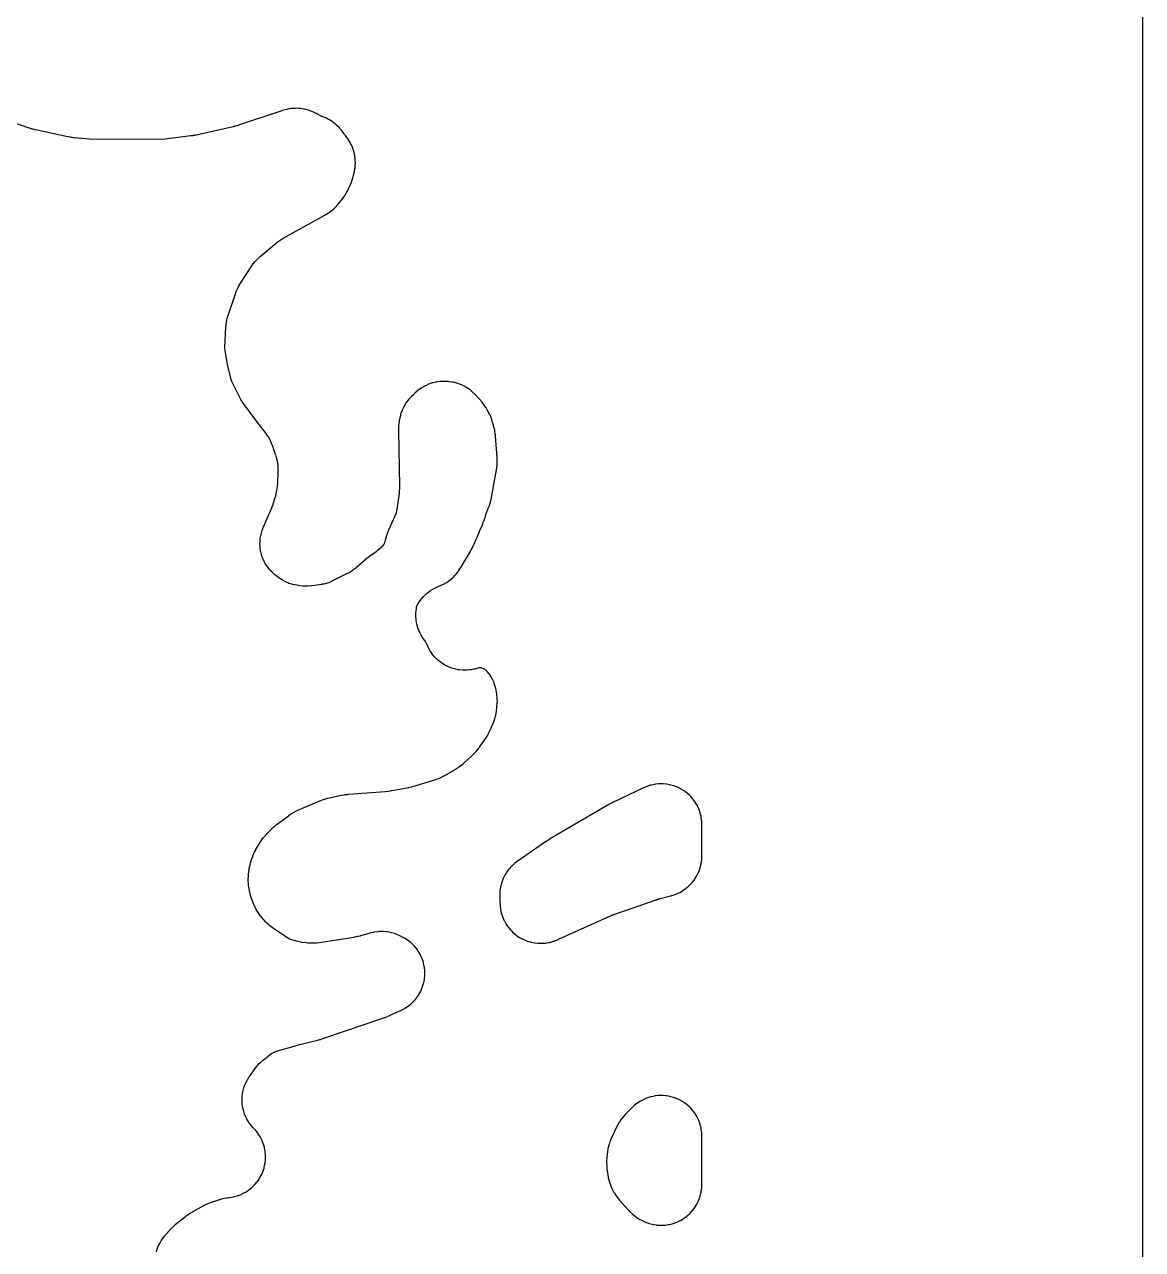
# Model space of a CAD drawing. Header units: millimetres. Extents: x 0 to 300, y 0 to 300.
# Drawn here: x 208.8 to 300.1, y 98 to 198.2 of the extents above; entities that cross this region are included whole.
import ezdxf

# ---------------------------------------------------------------- set-up
doc = ezdxf.new("R2010")
doc.units = ezdxf.units.MM
doc.layers.add('CUT', color=7, linetype='CONTINUOUS')

msp = doc.modelspace()

# ---------------------------------------------------------------- linework, layer by layer
at = {"layer": 'CUT'}
for points in [[(300.1235, 299.3054), (300.1235, 0.6946), (300.1187, 0.5967), (300.1072, 0.5191), (300.0882, 0.4431), (300.0617, 0.3692), (300.0282, 0.2983), (299.9879, 0.2311), (299.9412, 0.1681), (299.8885, 0.11), (299.8304, 0.0573), (299.7674, 0.0106), (299.7002, -0.0297), (299.6293, -0.0632), (299.5555, -0.0896), (299.4794, -0.1087), (299.4018, -0.1202), (299.3039, -0.125), (296.6235, -0.125), (3.375, -0.125)], [(219.544, 97.8417), (219.6033, 98.0439), (219.6393, 98.1478), (219.7178, 98.3433), (219.7637, 98.4433), (219.8606, 98.6304), (219.9159, 98.7254), (220.0304, 98.9023), (220.0946, 98.9916), (220.2428, 99.1782), (220.278, 99.2204), (220.6501, 99.645), (220.6608, 99.657), (220.6879, 99.6871), (220.7509, 99.7517), (221.0057, 99.9928), (221.0681, 100.0477), (221.0755, 100.0538), (221.0829, 100.0598), (221.9217, 100.7335), (221.9378, 100.7462), (221.9895, 100.7862), (222.0615, 100.8376), (222.3371, 101.0185), (222.3968, 101.0552), (223.2961, 101.5695), (223.3113, 101.578), (223.3504, 101.5995), (223.4369, 101.6426), (223.7775, 101.7944), (223.8596, 101.8273), (223.8693, 101.8307), (223.8789, 101.8341), (224.645, 102.0989), (224.6634, 102.1051), (224.7313, 102.1273), (224.7927, 102.1454), (224.9747, 102.1938), (225.0631, 102.2135), (225.2502, 102.2476), (225.3044, 102.2561), (225.3384, 102.2606), (225.3498, 102.2621), (225.447, 102.274), (225.4841, 102.2795), (225.8324, 102.3397), (225.9056, 102.3561), (226.1489, 102.4234), (226.2201, 102.447), (226.4557, 102.5379), (226.5242, 102.5684), (226.7496, 102.6821), (226.8148, 102.7192), (227.028, 102.8546), (227.0892, 102.8978), (227.288, 103.0536), (227.3446, 103.1027), (227.5271, 103.2773), (227.5786, 103.3317), (227.743, 103.5234), (227.7889, 103.5826), (227.9336, 103.7896), (227.9735, 103.8531), (228.0971, 104.0733), (228.1305, 104.1404), (228.2318, 104.3717), (228.2584, 104.4418), (228.3364, 104.682), (228.3561, 104.7543), (228.41, 105.001), (228.4224, 105.0749), (228.4518, 105.3257), (228.4569, 105.4005), (228.4614, 105.653), (228.4591, 105.728), (228.4387, 105.9797), (228.429, 106.054), (228.384, 106.3025), (228.367, 106.3755), (228.2977, 106.6183), (228.2736, 106.6893), (228.1807, 106.9241), (228.1497, 106.9924), (228.0341, 107.2169), (227.9966, 107.2818), (227.8594, 107.4938), (227.8157, 107.5547), (227.6583, 107.7522), (227.6087, 107.8084), (227.4972, 107.9232), (227.4589, 107.9646), (227.2975, 108.1479), (227.2273, 108.2361), (227.1012, 108.4115), (227.0401, 108.5062), (226.932, 108.6932), (226.8805, 108.7935), (226.7914, 108.9903), (226.75, 109.0951), (226.6808, 109.2998), (226.65, 109.4082), (226.6014, 109.6187), (226.5814, 109.7296), (226.5538, 109.9439), (226.545, 110.0563), (226.5386, 110.2722), (226.5409, 110.3849), (226.5559, 110.6004), (226.5693, 110.7123), (226.6056, 110.9252), (226.63, 111.0353), (226.6871, 111.2436), (226.7223, 111.3507), (226.7997, 111.5524), (226.8452, 111.6555), (226.9422, 111.8485), (226.9977, 111.9467), (227.1284, 112.153), (227.1597, 112.1999), (227.5736, 112.7872), (227.6057, 112.8305), (227.749, 113.0148), (227.8192, 113.0966), (227.9608, 113.2469), (228.0383, 113.3217), (228.2137, 113.4757), (228.2551, 113.5103), (228.6717, 113.8425), (228.7216, 113.8801), (228.9421, 114.037), (229.0477, 114.1037), (229.2196, 114.1995), (229.2997, 114.2269), (229.3522, 114.2434), (231.3643, 114.823), (232.6899, 115.1397), (232.7074, 115.1441), (232.9046, 115.1962), (232.9393, 115.2062), (233.1337, 115.2676), (233.1509, 115.2732), (238.2025, 117.0003), (238.2195, 117.0063), (238.4106, 117.0768), (238.4441, 117.09), (238.6317, 117.1694), (238.6482, 117.1767), (239.4335, 117.5314), (239.4678, 117.5479), (239.7872, 117.7119), (239.8531, 117.75), (240.0684, 117.8894), (240.1301, 117.9339), (240.3304, 118.0942), (240.3874, 118.1446), (240.5706, 118.3241), (240.6222, 118.38), (240.7866, 118.5769), (240.8324, 118.6378), (240.9762, 118.8501), (241.0157, 118.9152), (241.1375, 119.1409), (241.1703, 119.2096), (241.2689, 119.4463), (241.2947, 119.518), (241.3691, 119.7634), (241.3876, 119.8373), (241.4371, 120.0889), (241.448, 120.1643), (241.4722, 120.4196), (241.4755, 120.4956), (241.4739, 120.7521), (241.4697, 120.8281), (241.4425, 121.0831), (241.4306, 121.1583), (241.378, 121.4094), (241.3587, 121.483), (241.2812, 121.7275), (241.2546, 121.7988), (241.1531, 122.0343), (241.1195, 122.1027), (240.995, 122.3268), (240.9547, 122.3915), (240.8083, 122.602), (240.7618, 122.6623), (240.5951, 122.8572), (240.5427, 122.9125), (240.3574, 123.0897), (240.2998, 123.1395), (240.0976, 123.2973), (240.0353, 123.3411), (239.8183, 123.4778), (239.752, 123.5152), (239.4444, 123.6684), (239.3902, 123.6928), (239.0633, 123.8249), (238.9898, 123.8503), (238.7386, 123.923), (238.663, 123.9407), (238.4056, 123.9874), (238.3286, 123.9974), (238.0678, 124.0175), (237.9902, 124.0196), (237.7287, 124.013), (237.6512, 124.0071), (237.3918, 123.9739), (237.3153, 123.9601), (236.9588, 123.8769), (236.9213, 123.8671), (236.2191, 123.6647), (236.1841, 123.6552), (236.0147, 123.6122), (235.9795, 123.6038), (235.912, 123.589), (235.8766, 123.5817), (235.7048, 123.5495), (235.6691, 123.5434), (232.6662, 123.0784), (231.9695, 123.079), (231.9212, 123.08), (231.7861, 123.0859), (231.4904, 123.1239), (231.4738, 123.1261), (231.432, 123.1321), (231.34, 123.1492), (230.9864, 123.23), (230.9034, 123.2523), (230.8939, 123.2552), (230.8845, 123.2582), (230.416, 123.4075), (230.4063, 123.4109), (230.3229, 123.4571), (230.125, 123.5794), (230.0799, 123.6087), (229.0358, 124.3237), (228.9916, 124.3555), (228.8035, 124.498), (228.72, 124.5678), (228.5664, 124.709), (228.4899, 124.7865), (228.3324, 124.962), (228.297, 125.0034), (228.0556, 125.2997), (228.026, 125.3376), (227.9015, 125.5043), (227.8473, 125.5836), (227.75, 125.7399), (227.7026, 125.8235), (227.6079, 126.0088), (227.5869, 126.052), (227.4374, 126.3773), (227.4108, 126.4401), (227.3037, 126.7154), (227.262, 126.8452), (227.1886, 127.1312), (227.1736, 127.1978), (227.1076, 127.5385), (227.0991, 127.588), (227.0672, 127.8032), (227.0648, 127.8266), (227.0461, 128.2706), (227.0503, 128.413), (227.0528, 128.4631), (227.0765, 128.7867), (227.0833, 128.8529), (227.1211, 129.1388), (227.1462, 129.2696), (227.2171, 129.5491), (227.2353, 129.6132), (227.3773, 130.0612), (227.3834, 130.0801), (227.4068, 130.1495), (227.4294, 130.2111), (227.5013, 130.3901), (227.5394, 130.4748), (227.6264, 130.6491), (227.6528, 130.6987), (227.67, 130.7294), (227.6759, 130.7396), (227.953, 131.2204), (227.9773, 131.2607), (228.0863, 131.433), (228.1399, 131.5104), (228.2485, 131.6543), (228.3083, 131.727), (228.4441, 131.879), (228.4762, 131.9134), (228.9663, 132.4182), (228.9809, 132.433), (229.028, 132.4797), (229.0941, 132.5404), (229.3492, 132.7567), (229.4049, 132.801), (230.3313, 133.4917), (230.3854, 133.5296), (230.6244, 133.6872), (230.7388, 133.7534), (230.9944, 133.8822), (231.0543, 133.9102), (232.8971, 134.7082), (232.9138, 134.7153), (232.9757, 134.7409), (233.0317, 134.7624), (233.1982, 134.8213), (233.2793, 134.8467), (233.4512, 134.8934), (233.5011, 134.9058), (233.5326, 134.9128), (233.5431, 134.9152), (234.6614, 135.1547), (234.6986, 135.162), (234.8786, 135.1943), (234.9159, 135.2004), (234.9874, 135.2108), (235.0249, 135.2157), (235.2067, 135.236), (235.2443, 135.2396), (238.2409, 135.4744), (238.2613, 135.4763), (238.4918, 135.5006), (238.5324, 135.506), (238.7612, 135.5427), (238.7814, 135.5462), (240.1589, 135.8056), (240.1785, 135.8095), (240.3994, 135.8571), (240.4382, 135.8666), (240.6562, 135.9257), (240.6754, 135.9312), (242.1749, 136.3807), (242.2147, 136.3939), (242.5865, 136.5281), (242.6637, 136.5609), (243.0184, 136.7352), (243.0555, 136.7547), (243.8582, 137.2059), (243.8953, 137.2281), (244.2387, 137.4477), (244.3088, 137.4983), (244.6249, 137.7554), (244.6577, 137.7837), (245.3223, 138.3902), (245.3515, 138.4182), (245.6189, 138.6896), (245.6724, 138.7501), (245.9095, 139.0484), (245.9338, 139.0807), (246.3816, 139.7102), (246.4045, 139.7442), (246.6107, 140.0699), (246.6507, 140.1413), (246.8207, 140.4872), (246.8378, 140.5244), (247.0411, 141.0013), (247.0539, 141.0333), (247.1677, 141.3377), (247.1889, 141.4033), (247.2501, 141.6273), (247.2653, 141.6945), (247.3222, 142.0144), (247.3275, 142.0484), (247.3663, 142.3429), (247.3701, 142.3785), (247.3984, 142.7153), (247.401, 142.787), (247.3984, 143.0285), (247.3943, 143.1), (247.3589, 143.4362), (247.3543, 143.4717), (247.3435, 143.5419), (247.3372, 143.5776), (247.2694, 143.9122), (247.2516, 143.9825), (247.1807, 144.2158), (247.1564, 144.284), (247.0635, 144.5096), (247.0328, 144.5752), (246.9189, 144.7909), (246.8821, 144.8533), (246.7482, 145.0572), (246.7056, 145.1158), (246.5701, 145.2845), (246.5207, 145.3402), (246.4661, 145.3908), (246.4067, 145.4359), (246.3433, 145.4749), (246.2763, 145.5075), (246.2064, 145.5334), (246.1344, 145.5523), (246.0608, 145.5641), (245.9865, 145.5686), (245.912, 145.5659), (245.8382, 145.5558), (245.7657, 145.5386), (245.567, 145.481), (245.4614, 145.4557), (245.2569, 145.417), (245.1493, 145.4019), (244.942, 145.3829), (244.8335, 145.3781), (244.6254, 145.3789), (244.5169, 145.3844), (244.3098, 145.405), (244.2023, 145.4209), (243.9981, 145.4611), (243.8926, 145.4871), (243.6932, 145.5466), (243.5907, 145.5825), (243.3978, 145.6607), (243.2992, 145.7062), (243.1148, 145.8023), (243.0205, 145.8573), (242.8422, 145.9732), (242.7527, 146.0377), (242.5877, 146.1693), (242.505, 146.242), (242.3534, 146.3889), (242.2781, 146.4693), (242.1415, 146.6301), (242.0743, 146.7174), (241.9538, 146.8907), (241.8953, 146.984), (241.7921, 147.1681), (241.7429, 147.2667), (241.658, 147.4599), (241.612, 147.5799), (241.6114, 147.5797), (241.597, 147.6174), (241.5653, 147.6816), (241.5278, 147.7424), (241.4846, 147.7995), (241.4764, 147.8094), (241.349, 147.9784), (241.2869, 148.0697), (241.1765, 148.2502), (241.1236, 148.3471), (241.0312, 148.5374), (240.9878, 148.639), (240.9142, 148.8374), (240.8809, 148.9426), (240.8269, 149.1472), (240.8039, 149.2552), (240.77, 149.4641), (240.7575, 149.5738), (240.744, 149.7849), (240.7422, 149.8953), (240.7491, 150.1068), (240.7581, 150.2169), (240.7854, 150.4267), (240.8049, 150.5353), (240.8296, 150.6423), (240.9312, 150.8278), (240.9927, 150.9277), (241.1204, 151.1128), (241.1919, 151.2058), (241.3379, 151.3767), (241.4186, 151.4619), (241.5814, 151.6169), (241.6705, 151.6933), (241.8483, 151.8308), (241.9447, 151.8976), (242.1358, 152.0161), (242.2386, 152.0727), (242.4673, 152.1837), (242.5207, 152.208), (242.9188, 152.3765), (242.9874, 152.4096), (243.202, 152.5271), (243.2653, 152.5658), (243.4717, 152.7065), (243.5309, 152.7513), (243.7227, 152.9115), (243.7772, 152.9618), (243.9525, 153.1399), (244.0019, 153.1952), (244.1589, 153.3896), (244.2027, 153.4495), (244.3949, 153.7417), (244.4145, 153.7732), (245.1955, 155.0967), (245.2078, 155.1184), (245.3432, 155.366), (245.3657, 155.4106), (245.4845, 155.6666), (245.4947, 155.6894), (245.5477, 155.8143), (245.6484, 156.0364), (245.6635, 156.0721), (245.7416, 156.2709), (245.9357, 156.7277), (246.0099, 156.8749), (246.0276, 156.9126), (246.1849, 157.2725), (246.214, 157.3506), (246.252, 157.4724), (246.2793, 157.5367), (246.292, 157.5684), (246.4044, 157.8701), (246.4254, 157.9351), (246.4923, 158.1801), (246.69, 158.6828), (246.7027, 158.7177), (246.815, 159.05), (246.8353, 159.1216), (246.9145, 159.4632), (246.922, 159.4996), (247.3294, 161.7537), (247.3344, 161.7854), (247.3756, 162.0851), (247.3816, 162.1489), (247.3929, 162.3648), (247.3936, 162.4289), (247.3838, 162.7312), (247.3821, 162.7632), (247.2515, 164.5147), (247.2466, 164.561), (247.2429, 164.5881), (247.2405, 164.633), (247.2337, 164.7008), (247.2009, 164.9279), (247.1881, 164.9948), (247.1837, 165.0134), (247.169, 165.087), (247.1411, 165.1927), (247.135, 165.2181), (247.126, 165.2497), (247.057, 165.5111), (247.0437, 165.5557), (246.9533, 165.8289), (246.9396, 165.8667), (246.8018, 166.2195), (246.7687, 166.2927), (246.5944, 166.629), (246.5749, 166.6641), (246.4791, 166.8273), (246.4555, 166.8648), (246.2236, 167.2117), (246.1702, 167.2823), (245.8996, 167.5997), (245.8699, 167.6326), (245.6221, 167.8912), (245.5945, 167.9185), (245.3278, 168.1697), (245.2686, 168.22), (245.0608, 168.379), (244.9968, 168.423), (244.7738, 168.56), (244.7056, 168.5972), (244.4698, 168.7107), (244.3982, 168.7408), (244.1521, 168.8296), (244.0777, 168.8522), (243.8238, 168.9155), (243.7476, 168.9304), (243.4885, 168.9674), (243.4111, 168.9744), (243.4005, 168.9748), (243.3302, 168.9822), (243.0877, 168.996), (243.0156, 168.9967), (242.7729, 168.9875), (242.701, 168.9814), (242.4603, 168.9492), (242.3893, 168.9363), (242.1527, 168.8814), (242.0833, 168.8618), (241.8529, 168.7848), (241.7857, 168.7587), (241.5752, 168.6653), (241.5066, 168.6307), (241.2445, 168.4811), (241.1747, 168.436), (240.9057, 168.2407), (240.8477, 168.1941), (240.6656, 168.0324), (240.618, 167.9864), (240.5365, 167.9003), (240.3737, 167.7545), (240.3181, 167.6993), (240.1406, 167.5039), (240.091, 167.4432), (239.9346, 167.2306), (239.8914, 167.1652), (239.7577, 166.9376), (239.7216, 166.8681), (239.6121, 166.628), (239.5833, 166.5551), (239.499, 166.3049), (239.4779, 166.2295), (239.3967, 165.8691), (239.3891, 165.8306), (239.3743, 165.7446), (239.369, 165.7086), (239.3272, 165.3688), (239.3218, 165.2963), (239.3127, 164.954), (239.3126, 164.9177), (239.4076, 160.4266), (239.4078, 160.4115), (239.4081, 160.3735), (239.4056, 160.2888), (239.3838, 159.9602), (239.3759, 159.8826), (239.3747, 159.8736), (239.3735, 159.8648), (239.179, 158.5112), (239.1688, 158.4517), (239.1206, 158.2084), (238.5028, 156.8196), (238.4885, 156.7854), (238.3621, 156.4592), (238.3387, 156.3888), (238.2261, 155.9852), (238.2114, 155.9366), (238.1389, 155.7155), (238.1249, 155.6785), (238.0395, 155.5719), (237.9686, 155.4913), (237.8255, 155.3436), (237.7473, 155.27), (237.591, 155.1364), (237.5062, 155.0705), (237.3161, 154.9367), (237.2714, 154.9068), (237.1408, 154.8238), (237.0801, 154.7809), (236.8041, 154.565), (236.7754, 154.5414), (235.8816, 153.7686), (235.8443, 153.7377), (235.6798, 153.6073), (235.6013, 153.5504), (235.4466, 153.4478), (235.3636, 153.3977), (235.1794, 153.297), (235.1364, 153.2747), (233.8756, 152.6536), (233.8587, 152.6455), (233.7965, 152.616), (233.7401, 152.5912), (233.6016, 152.5347), (233.504, 152.5008), (233.4152, 152.4739), (233.2331, 152.4267), (233.119, 152.4044), (233.0673, 152.3956), (233.0348, 152.3908), (233.0239, 152.3892), (232.2587, 152.2838), (232.2007, 152.2773), (231.9488, 152.2556), (231.8321, 152.2516), (231.6085, 152.2553), (231.4921, 152.2633), (231.241, 152.2933), (231.1832, 152.3017), (230.8433, 152.3602), (230.7927, 152.3701), (230.5744, 152.418), (230.4747, 152.4446), (230.3506, 152.4838), (230.2776, 152.5138), (230.1528, 152.5742), (229.8922, 152.7206), (229.833, 152.7562), (229.5496, 152.9388), (229.5023, 152.971), (229.301, 153.1154), (229.2116, 153.1866), (229.0473, 153.3315), (228.9655, 153.4114), (228.8165, 153.572), (228.7431, 153.6597), (228.611, 153.8344), (228.5467, 153.929), (228.4328, 154.1161), (228.3783, 154.2166), (228.2837, 154.4142), (228.2396, 154.5197), (228.1652, 154.7258), (228.1319, 154.8352), (228.0786, 155.0476), (228.0564, 155.1598), (228.0246, 155.3766), (228.0137, 155.4904), (228.0039, 155.7092), (228.0044, 155.8236), (228.0165, 156.0423), (228.0286, 156.156), (228.0625, 156.3724), (228.0859, 156.4844), (228.1414, 156.6963), (228.1758, 156.8053), (228.2622, 157.0375), (228.2835, 157.0905), (228.9619, 158.6663), (228.9709, 158.688), (229.0683, 158.935), (229.0842, 158.9793), (229.1661, 159.2319), (229.173, 159.2543), (229.2847, 159.6384), (229.2962, 159.6831), (229.3921, 160.1078), (229.407, 160.199), (229.4506, 160.6321), (229.4538, 160.6782), (229.4641, 160.9374), (229.4906, 161.2813), (229.4926, 161.3612), (229.4877, 161.5327), (229.49, 161.5911), (229.4906, 161.6269), (229.4881, 161.9644), (229.4842, 162.0358), (229.4597, 162.2757), (229.4491, 162.3465), (229.4022, 162.583), (229.385, 162.6524), (229.2884, 162.9757), (229.2774, 163.0098), (229.0195, 163.7456), (229.005, 163.7835), (228.8596, 164.1367), (228.8248, 164.2099), (228.6947, 164.4498), (228.6523, 164.5188), (228.4354, 164.8332), (228.4115, 164.866), (227.6647, 165.8337), (226.5698, 167.2839), (226.5577, 167.3003), (226.5393, 167.3256), (226.5236, 167.3512), (226.4805, 167.4282), (226.4758, 167.4373), (226.4713, 167.4463), (225.7267, 168.9369), (225.7016, 168.9906), (225.6738, 169.0545), (225.6662, 169.0781), (225.6472, 169.1448), (225.3356, 170.3772), (225.1382, 171.6721), (225.1321, 171.7186), (225.13, 171.7372), (225.1304, 171.7515), (225.2229, 173.4514), (225.2269, 173.5029), (225.2492, 173.7257), (225.2641, 173.828), (225.3016, 174.0224), (225.3257, 174.1229), (225.3879, 174.338), (225.4033, 174.3873), (226.0248, 176.2228), (226.0411, 176.2679), (226.1158, 176.4613), (226.154, 176.5491), (226.2342, 176.7141), (226.2796, 176.7983), (226.3856, 176.9766), (226.4109, 177.0172), (227.3303, 178.4251), (227.3489, 178.4522), (227.5978, 178.7809), (227.7148, 178.913), (227.7927, 178.9927), (227.9696, 179.1568), (228.0114, 179.1937), (229.3599, 180.3272), (229.3737, 180.3386), (229.4086, 180.3671), (229.4891, 180.4269), (229.8118, 180.6454), (229.8903, 180.6941), (229.8996, 180.6993), (229.9089, 180.7045), (233.2995, 182.5785), (233.3298, 182.5962), (233.6115, 182.7693), (233.6695, 182.8088), (233.8586, 182.9506), (233.9127, 182.9952), (234.0879, 183.1538), (234.1377, 183.2032), (234.3613, 183.4468), (234.3844, 183.4732), (234.6218, 183.7569), (234.6492, 183.7917), (234.8978, 184.1268), (234.9464, 184.2009), (235.1543, 184.5626), (235.1753, 184.6017), (235.3038, 184.8587), (235.3219, 184.8978), (235.4826, 185.2708), (235.5121, 185.3517), (235.6295, 185.7404), (235.6408, 185.782), (235.685, 185.9653), (235.6934, 186.0046), (235.7626, 186.3767), (235.7731, 186.4563), (235.7942, 186.7258), (235.7962, 186.8061), (235.7887, 187.0763), (235.7823, 187.1563), (235.7412, 187.4626), (235.7268, 187.5398), (235.6589, 187.821), (235.6372, 187.8947), (235.5515, 188.1386), (235.5225, 188.2097), (235.4127, 188.4437), (235.3766, 188.5115), (235.2437, 188.7333), (235.201, 188.797), (234.9846, 189.0871), (234.9609, 189.1173), (234.9298, 189.1549), (234.9171, 189.1765), (234.8786, 189.2355), (234.7218, 189.4532), (234.6812, 189.5047), (234.5371, 189.6721), (234.4922, 189.7199), (234.2882, 189.9193), (234.2346, 189.9669), (233.9647, 190.185), (233.9017, 190.2307), (233.6819, 190.3738), (233.6146, 190.4128), (233.3814, 190.5326), (233.3104, 190.5646), (233.0684, 190.6591), (232.626, 190.8879), (232.5964, 190.9024), (232.3143, 191.0331), (232.2533, 191.0582), (232.0273, 191.14), (231.9579, 191.1614), (231.6525, 191.2399), (231.5747, 191.2557), (231.3104, 191.2948), (231.2314, 191.3023), (230.9645, 191.3137), (230.8851, 191.313), (230.6185, 191.2965), (230.5396, 191.2875), (230.2761, 191.2433), (230.1987, 191.2261), (229.8383, 191.1261), (229.8004, 191.1145), (226.2554, 189.9285), (226.2375, 189.9227), (226.1526, 189.8958), (226.1246, 189.8874), (226.0803, 189.8746), (226.0704, 189.8718), (226.0108, 189.8552), (225.9926, 189.8503), (225.9064, 189.8278), (225.8781, 189.8208), (225.8331, 189.8103), (225.8231, 189.808), (222.7816, 189.1267), (222.764, 189.1229), (222.6811, 189.1057), (222.6538, 189.1004), (222.6107, 189.0925), (222.601, 189.0908), (222.543, 189.0808), (222.5253, 189.0778), (222.4416, 189.0647), (222.4141, 189.0607), (222.3706, 189.055), (222.3609, 189.0537), (220.0381, 188.7669), (214.0553, 188.7916), (212.8066, 188.9092), (212.7737, 188.9128), (212.6146, 188.9325), (212.5818, 188.937), (212.5192, 188.9466), (212.4865, 188.9521), (212.3288, 188.981), (212.2963, 188.9874), (209.6576, 189.5506), (209.6246, 189.5582), (209.4655, 189.5971), (209.4327, 189.6057), (209.3703, 189.6229), (209.3378, 189.6324), (209.1813, 189.6808), (209.149, 189.6912), (207.6354, 190.2084)]]:
    msp.add_lwpolyline(points, dxfattribs=at)
for points in [[(248.4719, 124.1541), (248.5215, 124.1003), (248.6968, 123.9274), (248.7512, 123.8787), (248.9424, 123.7235), (249.0013, 123.6802), (249.2064, 123.544), (249.2692, 123.5066), (249.4865, 123.3908), (249.5525, 123.3596), (249.7799, 123.2652), (249.8487, 123.2404), (250.0841, 123.1683), (250.1549, 123.1503), (250.3962, 123.1011), (250.4684, 123.09), (250.7133, 123.0642), (250.7863, 123.06), (251.0325, 123.0579), (251.1055, 123.0608), (251.3508, 123.0823), (251.4232, 123.0922), (251.6653, 123.1372), (251.7364, 123.154), (251.973, 123.222), (252.0422, 123.2456), (252.3627, 123.3721), (252.3964, 123.3864), (256.6364, 125.3015), (256.6517, 125.3083), (256.7244, 125.3398), (256.7484, 125.3499), (256.7864, 125.3654), (256.795, 125.3688), (256.8461, 125.3892), (256.8618, 125.3953), (256.9359, 125.4235), (256.9603, 125.4325), (256.9989, 125.4462), (257.0076, 125.4493), (260.3878, 126.6185), (260.4064, 126.6247), (260.4965, 126.6542), (260.5152, 126.6601), (260.5537, 126.6719), (260.5753, 126.6783), (260.68, 126.7083), (260.7017, 126.7143), (261.5445, 126.9377), (261.5813, 126.9484), (261.9255, 127.0585), (261.9973, 127.0855), (262.234, 127.1885), (262.3027, 127.2226), (262.5278, 127.349), (262.5927, 127.3898), (262.804, 127.5382), (262.8644, 127.5853), (263.0597, 127.7542), (263.115, 127.8072), (263.2923, 127.995), (263.342, 128.0533), (263.4995, 128.2579), (263.5431, 128.3209), (263.6791, 128.5403), (263.7162, 128.6074), (263.8294, 128.8395), (263.8595, 128.91), (263.9488, 129.1522), (263.9717, 129.2254), (264.0361, 129.4754), (264.0515, 129.5505), (264.0904, 129.8057), (264.0981, 129.882), (264.1163, 130.2429), (264.1173, 130.2812), (264.1173, 132.6754), (264.1164, 132.7118), (264.1, 133.055), (264.093, 133.1276), (264.0578, 133.3705), (264.0439, 133.4421), (263.9856, 133.6806), (263.9649, 133.7505), (263.884, 133.9823), (263.8567, 134.0498), (263.754, 134.2728), (263.7203, 134.3375), (263.5967, 134.5496), (263.5571, 134.6107), (263.4137, 134.81), (263.3684, 134.8671), (263.2066, 135.0518), (263.156, 135.1042), (262.9773, 135.2725), (262.9219, 135.3199), (262.7279, 135.4703), (262.6682, 135.5121), (262.4606, 135.6433), (262.3972, 135.6792), (262.1781, 135.7899), (262.1115, 135.8196), (261.8828, 135.9087), (261.8137, 135.9319), (261.5775, 135.9988), (261.5065, 136.0152), (261.2649, 136.0592), (261.1927, 136.0687), (260.948, 136.0893), (260.8752, 136.0919), (260.6297, 136.089), (260.557, 136.0846), (260.3129, 136.0582), (260.2409, 136.0469), (260.0005, 135.9971), (259.9299, 135.979), (259.6953, 135.9065), (259.6268, 135.8816), (259.3098, 135.7492), (259.2765, 135.7344), (256.8907, 134.6004), (256.876, 134.5933), (256.7112, 134.5105), (256.6824, 134.4953), (256.5213, 134.4056), (256.5071, 134.3975), (251.6628, 131.5623), (251.6509, 131.5552), (251.5065, 131.4671), (251.4818, 131.4514), (251.3528, 131.3657), (251.3409, 131.3577), (249.1059, 129.8121), (249.0768, 129.791), (248.8081, 129.5858), (248.7532, 129.5396), (248.5759, 129.3755), (248.5256, 129.3244), (248.3645, 129.1443), (248.3193, 129.0886), (248.1759, 128.8941), (248.1361, 128.8345), (248.0117, 128.6273), (247.9777, 128.5642), (247.8733, 128.3462), (247.8455, 128.2802), (247.7621, 128.0534), (247.7406, 127.985), (247.679, 127.7513), (247.664, 127.6812), (247.6247, 127.4428), (247.6164, 127.3715), (247.5998, 127.1305), (247.5982, 127.0588), (247.6085, 126.655), (247.6102, 126.6203), (247.6144, 126.5619), (247.6169, 126.5069), (247.6245, 126.1773), (247.6297, 126.1044), (247.6589, 125.8599), (247.6711, 125.7878), (247.7237, 125.5473), (247.7427, 125.4767), (247.8181, 125.2423), (247.8439, 125.1739), (247.9415, 124.9479), (247.9737, 124.8823), (248.0925, 124.6667), (248.1309, 124.6044), (248.2699, 124.4012), (248.314, 124.343)], [(257.3825, 102.0579), (257.4076, 102.0282), (258.0509, 101.3058), (258.0802, 101.2748), (258.3637, 100.9903), (258.4272, 100.9334), (258.6512, 100.7541), (258.7206, 100.7047), (259.0574, 100.4923), (259.1273, 100.4531), (259.4418, 100.2984), (259.5108, 100.2686), (259.7479, 100.1799), (259.8195, 100.157), (260.0641, 100.0921), (260.1376, 100.0765), (260.3875, 100.036), (260.4622, 100.0277), (260.7149, 100.0122), (260.79, 100.0113), (261.043, 100.0208), (261.1179, 100.0273), (261.3687, 100.0617), (261.4425, 100.0756), (261.6887, 100.1346), (261.7608, 100.1557), (262, 100.2388), (262.0697, 100.2669), (262.2994, 100.3731), (262.366, 100.408), (262.5841, 100.5365), (262.6469, 100.5777), (262.8513, 100.7271), (262.9098, 100.7744), (263.0984, 100.9432), (263.1519, 100.996), (263.3229, 101.1826), (263.3709, 101.2404), (263.5227, 101.443), (263.5647, 101.5053), (263.6957, 101.7219), (263.7314, 101.7881), (263.8404, 102.0166), (263.8694, 102.0859), (263.9553, 102.324), (263.9773, 102.3959), (264.0392, 102.6413), (264.054, 102.715), (264.0914, 102.9654), (264.0989, 103.0402), (264.1164, 103.394), (264.1173, 103.4316), (264.1173, 107.1958), (264.1164, 107.2323), (264.0999, 107.5761), (264.0929, 107.6487), (264.0576, 107.892), (264.0437, 107.9637), (263.9852, 108.2025), (263.9644, 108.2724), (263.8833, 108.5045), (263.856, 108.5722), (263.7529, 108.7954), (263.7192, 108.8602), (263.5953, 109.0725), (263.5555, 109.1337), (263.4118, 109.3332), (263.3663, 109.3902), (263.2041, 109.575), (263.1534, 109.6275), (262.9742, 109.7958), (262.9186, 109.8432), (262.7241, 109.9936), (262.6643, 110.0354), (262.4563, 110.1664), (262.3927, 110.2023), (262.1731, 110.3128), (262.1064, 110.3424), (261.8772, 110.4313), (261.8079, 110.4544), (261.5712, 110.5209), (261.5001, 110.5372), (261.2581, 110.5807), (261.1858, 110.5902), (260.9407, 110.6103), (260.8678, 110.6127), (260.6219, 110.6092), (260.5491, 110.6047), (260.3047, 110.5776), (260.2327, 110.5661), (259.992, 110.5157), (259.9214, 110.4973), (259.6617, 110.4163), (259.5953, 110.3921), (259.3682, 110.2972), (259.3062, 110.268), (259.1021, 110.1603), (259.0431, 110.1256), (258.8495, 109.9999), (258.7938, 109.9601), (258.6124, 109.8175), (258.5605, 109.7728), (258.3256, 109.5512), (258.3012, 109.5272), (257.8784, 109.0907), (257.8503, 109.0601), (257.5937, 108.7646), (257.5428, 108.699), (257.3837, 108.4692), (257.3402, 108.3984), (257.1539, 108.0543), (257.1351, 108.0173), (256.7491, 107.2008), (256.7357, 107.171), (256.6163, 106.8874), (256.5935, 106.8262), (256.5259, 106.617), (256.5085, 106.5541), (256.4392, 106.2543), (256.4326, 106.2223), (256.4022, 106.0592), (256.3959, 106.0195), (256.3464, 105.6441), (256.3401, 105.564), (256.3305, 105.1854), (256.3305, 105.1452), (256.3381, 104.8704), (256.3397, 104.8378), (256.3614, 104.5303), (256.3688, 104.4653), (256.4169, 104.1609), (256.4227, 104.1287), (256.4588, 103.95), (256.4683, 103.9091), (256.568, 103.5263), (256.5936, 103.4464), (256.7315, 103.0857), (256.7643, 103.0119), (256.9264, 102.6942), (256.9652, 102.6268), (257.1075, 102.4068), (257.153, 102.3438)]]:
    msp.add_lwpolyline(points, close=True, dxfattribs=at)

doc.saveas('drawing.dxf')
